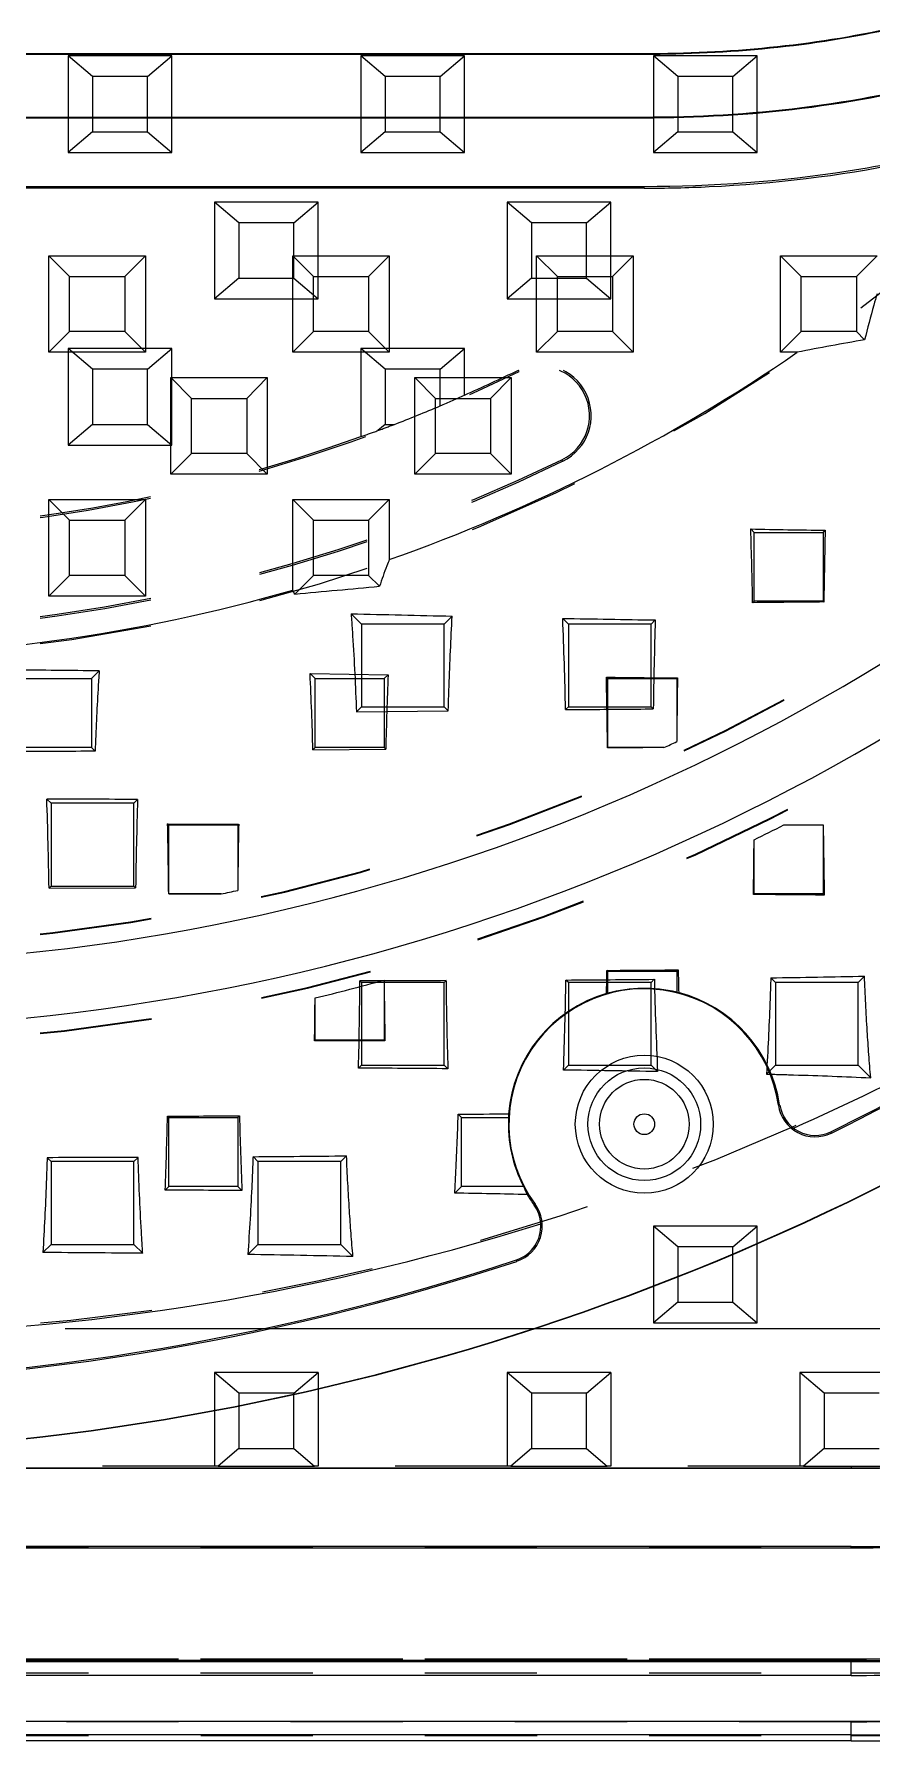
# Model space of a CAD drawing. Header units: millimetres. Extents: x -1495 to -116, y -3881 to 1305.
# Drawn here: x -727.1 to -714.9, y -387.81 to -362.94 of the extents above; entities that cross this region are included whole.
import ezdxf

# ---------------------------------------------------------------- set-up
doc = ezdxf.new("R2010")
doc.units = ezdxf.units.MM
doc.header["$LTSCALE"] = 16.335
doc.linetypes.add('CENTER', pattern=[0.6, 0.375, -0.075, 0.075, -0.075])
doc.linetypes.add('HIDDEN', pattern=[0.2, 0.1, -0.1])
doc.layers.get('0').update_dxf_attribs({"linetype": 'CONTINUOUS'})
doc.layers.add('DEFAULT_2', color=8, linetype='HIDDEN')
doc.layers.add('moldbase', color=7, linetype='CONTINUOUS', lineweight=20)

msp = doc.modelspace()

# ---------------------------------------------------------------- linework, layer by layer
at = {"color": 7, "linetype": 'Continuous'}
for p, q in [((-770.623, -363.231), (-718.215, -363.231)), ((-718.215, -363.226), (-770.619, -363.226)), ((-718.215, -364.152), (-769.12, -364.152)), ((-769.12, -364.158), (-718.215, -364.158)), ((-718.215, -365.163), (-767.589, -365.163)), ((-718.215, -365.184), (-767.589, -365.184)), ((-718.215, -365.184), (-718.215, -365.163)), ((-726.89, -367.576), (-726.89, -366.169)), ((-726.589, -366.47), (-726.89, -366.169)), ((-726.89, -366.169), (-725.483, -366.169)), ((-725.785, -366.47), (-725.483, -366.169)), ((-725.483, -366.169), (-725.483, -367.576)), ((-723.337, -367.576), (-723.337, -366.169)), ((-723.035, -366.47), (-723.337, -366.169)), ((-723.337, -366.169), (-721.93, -366.169)), ((-722.231, -366.47), (-721.93, -366.169)), ((-721.93, -366.169), (-721.93, -367.576)), ((-719.784, -367.576), (-719.784, -366.169)), ((-719.482, -366.47), (-719.784, -366.169)), ((-719.784, -366.169), (-718.377, -366.169)), ((-718.678, -366.47), (-718.377, -366.169)), ((-718.377, -366.169), (-718.377, -367.576)), ((-716.23, -367.576), (-716.23, -366.169)), ((-715.929, -366.47), (-716.23, -366.169)), ((-716.23, -366.169), (-714.823, -366.169)), ((-715.125, -366.47), (-714.823, -366.169)), ((-726.589, -367.274), (-726.589, -366.47)), ((-726.589, -366.47), (-725.785, -366.47)), ((-725.785, -366.47), (-725.785, -367.274)), ((-723.035, -367.274), (-723.035, -366.47)), ((-723.035, -366.47), (-722.231, -366.47)), ((-722.231, -366.47), (-722.231, -367.274)), ((-719.482, -367.274), (-719.482, -366.47)), ((-719.482, -366.47), (-718.678, -366.47)), ((-718.678, -366.47), (-718.678, -367.274)), ((-715.929, -367.274), (-715.929, -366.47)), ((-715.929, -366.47), (-715.125, -366.47)), ((-715.125, -366.47), (-715.125, -367.274)), ((-726.589, -367.274), (-726.89, -367.576)), ((-725.785, -367.274), (-726.589, -367.274)), ((-725.785, -367.274), (-725.483, -367.576)), ((-723.035, -367.274), (-723.337, -367.576)), ((-722.231, -367.274), (-723.035, -367.274)), ((-722.231, -367.274), (-721.93, -367.576)), ((-719.482, -367.274), (-719.784, -367.576)), ((-718.678, -367.274), (-719.482, -367.274)), ((-718.678, -367.274), (-718.377, -367.576)), ((-715.929, -367.274), (-716.23, -367.576)), ((-715.125, -367.274), (-715.929, -367.274)), ((-715.125, -367.274), (-715.005, -367.394)), ((-725.483, -367.576), (-726.89, -367.576)), ((-721.93, -367.576), (-723.337, -367.576)), ((-718.377, -367.576), (-719.784, -367.576)), ((-715.986, -367.576), (-716.23, -367.576)), ((-725.114, -369.352), (-725.114, -367.945)), ((-724.812, -368.247), (-725.114, -367.945)), ((-725.114, -367.945), (-723.707, -367.945)), ((-724.008, -368.247), (-723.707, -367.945)), ((-723.707, -367.945), (-723.707, -369.352)), ((-721.56, -369.352), (-721.56, -367.945)), ((-721.259, -368.247), (-721.56, -367.945)), ((-721.56, -367.945), (-720.153, -367.945)), ((-720.455, -368.247), (-720.153, -367.945)), ((-720.153, -367.945), (-720.153, -369.352)), ((-724.812, -369.051), (-724.812, -368.247)), ((-724.812, -368.247), (-724.008, -368.247)), ((-724.008, -368.247), (-724.008, -369.051)), ((-721.259, -369.051), (-721.259, -368.247)), ((-721.259, -368.247), (-720.455, -368.247)), ((-720.455, -368.247), (-720.455, -369.051)), ((-724.812, -369.051), (-725.114, -369.352)), ((-724.008, -369.051), (-724.812, -369.051)), ((-724.008, -369.051), (-723.707, -369.352)), ((-721.259, -369.051), (-721.56, -369.352)), ((-720.455, -369.051), (-721.259, -369.051)), ((-720.455, -369.051), (-720.153, -369.352)), ((-723.707, -369.352), (-725.114, -369.352)), ((-720.153, -369.352), (-721.56, -369.352)), ((-726.89, -371.129), (-726.89, -369.722)), ((-726.589, -370.023), (-726.89, -369.722)), ((-726.89, -369.722), (-725.483, -369.722)), ((-725.785, -370.023), (-725.483, -369.722)), ((-725.483, -369.722), (-725.483, -371.129)), ((-723.337, -371.043), (-723.337, -369.722)), ((-723.035, -370.023), (-723.337, -369.722)), ((-723.337, -369.722), (-721.93, -369.722)), ((-722.231, -370.023), (-721.93, -369.722)), ((-721.93, -369.722), (-721.93, -370.595)), ((-726.589, -370.827), (-726.589, -370.023)), ((-726.589, -370.023), (-725.785, -370.023)), ((-725.785, -370.023), (-725.785, -370.827)), ((-723.035, -370.827), (-723.035, -370.023)), ((-723.035, -370.023), (-722.231, -370.023)), ((-722.231, -370.023), (-722.231, -370.827)), ((-716.615, -370.2), (-716.664, -370.151)), ((-716.615, -371.205), (-716.615, -370.2)), ((-716.615, -370.2), (-715.61, -370.2)), ((-715.61, -370.2), (-715.58, -370.17)), ((-715.61, -370.2), (-715.61, -371.205)), ((-726.589, -370.827), (-726.89, -371.129)), ((-725.785, -370.827), (-726.589, -370.827)), ((-725.785, -370.827), (-725.483, -371.129)), ((-723.035, -370.827), (-723.307, -371.099)), ((-722.231, -370.827), (-723.035, -370.827)), ((-722.231, -370.827), (-722.073, -370.986)), ((-725.483, -371.129), (-726.89, -371.129)), ((-716.615, -371.205), (-716.636, -371.225)), ((-715.61, -371.205), (-716.615, -371.205)), ((-715.61, -371.205), (-715.6, -371.215)), ((-727.275, -372.332), (-726.27, -372.332)), ((-726.27, -372.332), (-726.157, -372.219)), ((-726.27, -372.332), (-726.27, -373.337)), ((-723.011, -372.332), (-723.084, -372.259)), ((-723.084, -372.259), (-721.949, -372.274)), ((-723.011, -373.337), (-723.011, -372.332)), ((-723.011, -372.332), (-722.006, -372.332)), ((-722.006, -372.332), (-721.949, -372.274)), ((-722.006, -372.332), (-722.006, -373.337)), ((-718.747, -372.332), (-718.768, -372.312)), ((-718.747, -373.337), (-718.747, -372.332)), ((-718.747, -372.332), (-717.742, -372.332)), ((-717.742, -372.332), (-717.742, -373.249)), ((-726.27, -373.337), (-727.275, -373.337)), ((-726.27, -373.337), (-726.216, -373.39)), ((-723.011, -373.337), (-723.043, -373.369)), ((-723.043, -373.369), (-721.982, -373.361)), ((-722.006, -373.337), (-723.011, -373.337)), ((-722.006, -373.337), (-721.982, -373.361)), ((-718.747, -373.337), (-718.751, -373.34)), ((-717.929, -373.337), (-718.747, -373.337)), ((-725.143, -374.464), (-725.16, -374.446)), ((-725.16, -374.446), (-724.125, -374.451)), ((-725.143, -375.469), (-725.143, -374.464)), ((-725.143, -374.464), (-724.138, -374.464)), ((-724.138, -374.464), (-724.125, -374.451)), ((-724.138, -374.464), (-724.138, -375.418)), ((-716.184, -374.464), (-715.608, -374.461)), ((-716.184, -374.464), (-715.61, -374.464)), ((-715.61, -374.464), (-715.608, -374.461)), ((-715.61, -374.464), (-715.61, -375.469)), ((-716.615, -375.469), (-716.615, -374.679)), ((-725.143, -375.469), (-725.144, -375.47)), ((-725.144, -375.47), (-724.378, -375.469)), ((-724.378, -375.469), (-725.143, -375.469)), ((-715.61, -375.469), (-716.615, -375.469)), ((-715.61, -375.469), (-715.592, -375.487)), ((-722.006, -376.725), (-722.006, -377.601)), ((-718.747, -376.596), (-718.759, -376.584)), ((-718.747, -376.918), (-718.747, -376.596)), ((-718.747, -376.596), (-717.742, -376.596)), ((-717.742, -376.596), (-717.722, -376.576)), ((-717.742, -376.596), (-717.742, -376.902)), ((-723.011, -377.601), (-723.011, -376.985)), ((-722.006, -377.601), (-723.011, -377.601)), ((-716.244, -378.543), (-716.262, -378.546)), ((-725.143, -378.728), (-725.163, -378.708)), ((-725.143, -379.733), (-725.143, -378.728)), ((-725.143, -378.728), (-724.138, -378.728)), ((-724.138, -378.728), (-724.114, -378.703)), ((-724.138, -378.728), (-724.138, -379.733)), ((-720.879, -378.728), (-720.926, -378.681)), ((-720.879, -379.733), (-720.879, -378.728)), ((-720.879, -378.728), (-720.193, -378.728)), ((-715.499, -378.935), (-715.49, -378.954)), ((-725.143, -379.733), (-725.195, -379.784)), ((-724.138, -379.733), (-725.143, -379.733)), ((-724.138, -379.733), (-724.078, -379.792)), ((-720.879, -379.733), (-720.976, -379.829)), ((-719.975, -379.733), (-720.879, -379.733)), ((-719.806, -379.992), (-719.821, -380.003)), ((-720.072, -380.824), (-720.079, -380.804)), ((-754.082, -383.839), (-715.2, -383.839)), ((-740.868, -383.834), (-715.2, -383.834)), ((-715.2, -383.839), (-715.2, -383.834)), ((-715.2, -384.98), (-754.082, -384.98)), ((-754.082, -384.998), (-715.2, -384.998)), ((-715.2, -386.643), (-754.082, -386.643)), ((-754.082, -386.657), (-715.2, -386.657)), ((-715.2, -386.858), (-715.2, -386.657)), ((-715.2, -386.858), (-754.082, -386.858)), ((-715.2, -387.726), (-754.081, -387.726)), ((-754.079, -387.525), (-715.2, -387.525)), ((-715.2, -387.812), (-715.2, -387.525)), ((-715.2, -387.812), (-754.081, -387.812))]:
    msp.add_line(p, q, dxfattribs=at)
for radius in [1.005, 0.821, 0.653, 0.151]:
    msp.add_circle((-718.215, -378.825), radius, dxfattribs=at)
for centre, radius, start, end in [((-730.275, -346.808), 29.678, 270, 357.2565), ((-730.275, -346.808), 30.618, 270, 357.2977), ((-731.28, -346.808), 36.82, 270, 339.9604), ((-731.28, -346.808), 36.825, 270, 339.9604), ((-730.275, -346.808), 25.209, 289.3323, 304.53), ((-708.456, -405.484), 38.649, 99.7559, 101.2345), ((-731.28, -346.808), 35.815, 296.1601, 320.5003), ((-711.24, -86.605), 283.598, 268.90408, 269.12304), ((-809.872, -373.13), 93.255, 1.17041, 1.83059), ((-597.691, -372.927), 117.921, 178.66045, 179.16836), ((-730.275, -346.808), 25.209, 270, 285.9758), ((-725.889, -372.448), 2.913, 27.5801, 28.8262), ((-756.282, -4.36), 368.218, 275.13786, 275.33068), ((-711.765, -807.791), 436.593, 90.5033, 90.63922), ((-731.829, -857.925), 485.739, 89.33102, 89.47769), ((-786.817, -375.153), 63.799, 1.60293, 2.60025), ((-648.087, -375.085), 73.915, 177.82087, 178.6636), ((-824.083, -374.535), 105.339, 0.64988, 1.20953), ((-731.28, -346.808), 35.794, 296.1601, 314.9283), ((-730.275, -346.808), 29.261, 294.957, 295.3604), ((-818.914, -376.423), 93.775, 0.58249, 1.20808), ((-626.953, -376.249), 97.188, 178.93964, 179.51014), ((-730.275, -346.808), 31.039, 296.1096, 296.9995), ((-604.69, -373.324), 110.924, 180.58734, 181.1172), ((-730.275, -346.808), 29.261, 281.6262, 282.1069), ((-719.084, -719.923), 344.454, 89.41917, 89.59084), ((-730.275, -346.808), 31.039, 283.5346, 285.4508), ((-816.712, -374.912), 97.967, 358.82507, 359.02243), ((-721.84, 96.695), 473.289, 270.37297, 270.49851), ((-628.974, -374.68), 88.768, 181.22336, 181.43685), ((-718.212, -378.831), 1.988, 106.1587, 175.4623), ((-718.215, -378.825), 1.973, 8.1204, 216.2769), ((-718.215, -378.825), 1.98, 76.1823, 105.5879), ((-718.217, -378.836), 1.994, 8.4458, 75.4246), ((-730.275, -346.808), 35.091, 293.9303, 298.1242), ((-715.728, -378.47), 0.539, 188.1204, 296.1601), ((-715.728, -378.47), 0.518, 188.4794, 296.1601), ((-795.474, -377.158), 70.329, 357.85976, 358.73746), ((-655.55, -377.012), 68.584, 181.41328, 182.32352), ((-718.215, -378.825), 1.98, 177.1853, 207.2868), ((-718.198, -378.643), 1.996, 180.8843, 182.4379), ((-728.554, -938.021), 558.246, 89.5406, 89.65521), ((-724.144, -568.948), 189.145, 88.72089, 89.04031), ((-720.241, -380.311), 0.539, 288.2372, 36.2769), ((-718.199, -378.83), 2.002, 210.6373, 215.8909), ((-720.241, -380.307), 0.518, 3.5407, 35.8974), ((-730.275, -346.808), 35.091, 270, 287.4988), ((-720.241, -380.311), 0.518, 288.2372, 4.0215), ((-731.28, -346.808), 35.794, 270, 288.2372), ((-731.28, -346.808), 35.815, 270, 288.2372), ((-715.2, -346.808), 37.026, 270, 275.0947), ((-715.2, -346.808), 37.031, 270, 275.0947), ((-715.2, -346.808), 38.172, 270, 275.0947), ((-715.2, -346.808), 38.19, 270, 275.0947), ((-715.2, -346.808), 39.835, 270, 275.0947), ((-715.2, -346.808), 39.849, 270, 275.0947), ((-715.2, -346.808), 40.05, 270, 275.0947), ((-715.2, -346.808), 40.717, 270, 275.0947), ((-715.2, -346.808), 40.918, 270, 275.0947), ((-715.2, -346.808), 41.004, 270, 275.0947)]:
    msp.add_arc(centre, radius, start, end, dxfattribs=at)
for centre, major_axis, start_param, end_param in [((-718.394, -378.825), (-1.948, 0), -1.388228, -1.378626), ((-718.215, -379), (0, -1.913), -1.177865, -1.110413)]:
    msp.add_ellipse(centre, major_axis=major_axis, ratio=0.995793, start_param=start_param, end_param=end_param, dxfattribs=at)
for points, knots in [([(-703.358, -350.178), (-703.357, -351.171), (-703.473, -353.16), (-704.025, -355.597), (-704.76, -357.446), (-705.464, -358.764), (-706.318, -359.99), (-707.311, -361.107), (-708.429, -362.098), (-710.061, -363.238), (-712.324, -364.307), (-715.232, -365.021), (-717.222, -365.163), (-718.215, -365.163)], [0, 0, 0, 0, 0.124965, 0.249894, 0.312437, 0.37498, 0.437528, 0.500073, 0.562615, 0.625156, 0.750066, 0.875018, 1, 1, 1, 1]), ([(-704.728, -354.013), (-704.882, -354.763), (-705.302, -356.246), (-706.321, -358.323), (-707.733, -360.157), (-709.474, -361.68), (-711.474, -362.841), (-713.646, -363.628), (-715.913, -364.065), (-717.448, -364.152), (-718.215, -364.152)], [0, 0, 0, 0, 0.125016, 0.249985, 0.37494, 0.499901, 0.62488, 0.749888, 0.874929, 1, 1, 1, 1]), ([(-718.215, -364.158), (-717.448, -364.158), (-715.912, -364.071), (-713.644, -363.633), (-711.471, -362.845), (-709.471, -361.684), (-707.729, -360.16), (-706.317, -358.325), (-705.297, -356.248), (-704.877, -354.765), (-704.723, -354.014)], [0, 0, 0, 0, 0.125071, 0.250112, 0.37512, 0.500099, 0.62506, 0.750015, 0.874984, 1, 1, 1, 1]), ([(-718.215, -363.231), (-716.994, -363.231), (-715.15, -363.061), (-712.797, -362.376), (-711.122, -361.611), (-709.591, -360.588), (-708.251, -359.324), (-707.14, -357.855), (-706.58, -356.761), (-706.346, -356.196)], [0, 0, 0, 0, 0.249814, 0.374878, 0.499919, 0.624945, 0.749965, 0.874979, 1, 1, 1, 1]), ([(-706.365, -356.229), (-706.601, -356.791), (-707.163, -357.88), (-708.275, -359.342), (-709.613, -360.599), (-711.142, -361.616), (-712.813, -362.376), (-715.159, -363.056), (-716.998, -363.226), (-718.215, -363.226)], [0, 0, 0, 0, 0.12502, 0.250034, 0.375054, 0.50008, 0.625121, 0.750185, 1, 1, 1, 1]), ([(-718.215, -365.184), (-717.9, -365.184), (-716.639, -365.155), (-715.38, -365.006), (-714.454, -364.816)], [0, 0, 0, 0, 0.250167, 1, 1, 1, 1]), ([(-714.823, -366.726), (-714.84, -366.78), (-714.904, -367.001), (-714.963, -367.224), (-715.005, -367.394)], [0, 0, 0, 0, 0.2426, 1, 1, 1, 1]), ([(-721.93, -370.595), (-721.942, -370.626), (-721.993, -370.755), (-722.04, -370.886), (-722.073, -370.986)], [0, 0, 0, 0, 0.241522, 1, 1, 1, 1]), ([(-726.157, -372.219), (-726.163, -372.308), (-726.187, -372.698), (-726.205, -373.089), (-726.216, -373.39)], [0, 0, 0, 0, 0.22762, 1, 1, 1, 1]), ([(-718.768, -372.312), (-718.681, -372.312), (-718.336, -372.316), (-717.99, -372.319), (-717.731, -372.321)], [0, 0, 0, 0, 0.249562, 1, 1, 1, 1]), ([(-717.742, -376.902), (-717.74, -376.902), (-717.734, -376.905), (-717.725, -376.903), (-717.718, -376.906), (-717.715, -376.906)], [0, 0, 0, 0, 0.253706, 0.622572, 1, 1, 1, 1]), ([(-720.976, -379.829), (-720.971, -379.741), (-720.951, -379.358), (-720.936, -378.975), (-720.926, -378.681)], [0, 0, 0, 0, 0.232347, 1, 1, 1, 1])]:
    msp.add_open_spline(points, degree=3, knots=knots, dxfattribs=at)
for points in [[(-726.216, -373.39), (-726.589, -373.392), (-726.962, -373.394), (-727.334, -373.396)], [(-717.929, -373.337), (-718.203, -373.338), (-718.477, -373.339), (-718.751, -373.34)], [(-725.163, -378.708), (-724.813, -378.706), (-724.464, -378.705), (-724.114, -378.703)], [(-720.926, -378.681), (-720.682, -378.679), (-720.438, -378.676), (-720.194, -378.673)]]:
    msp.add_open_spline(points, degree=3, dxfattribs=at)
at = {"layer": 'DEFAULT_2', "color": 8, "linetype": 'HIDDEN'}
for p, q in [((-726.607, -363.257), (-726.607, -364.664)), ((-726.255, -363.559), (-726.607, -363.257)), ((-725.1, -363.257), (-726.607, -363.257)), ((-725.451, -363.559), (-725.1, -363.257)), ((-725.1, -364.664), (-725.1, -363.257)), ((-722.343, -363.257), (-722.343, -364.664)), ((-721.992, -363.559), (-722.343, -363.257)), ((-720.836, -363.257), (-722.343, -363.257)), ((-721.188, -363.559), (-720.836, -363.257)), ((-720.836, -364.664), (-720.836, -363.257)), ((-718.215, -363.231), (-718.215, -363.226)), ((-718.079, -363.257), (-718.079, -364.664)), ((-717.728, -363.559), (-718.079, -363.257)), ((-716.572, -363.257), (-718.079, -363.257)), ((-716.924, -363.559), (-716.572, -363.257)), ((-716.572, -364.664), (-716.572, -363.257)), ((-726.255, -363.559), (-726.255, -364.363)), ((-725.451, -363.559), (-726.255, -363.559)), ((-725.451, -364.363), (-725.451, -363.559)), ((-721.992, -363.559), (-721.992, -364.363)), ((-721.188, -363.559), (-721.992, -363.559)), ((-721.188, -364.363), (-721.188, -363.559)), ((-717.728, -363.559), (-717.728, -364.363)), ((-716.924, -363.559), (-717.728, -363.559)), ((-716.924, -364.363), (-716.924, -363.559)), ((-726.255, -364.363), (-726.607, -364.664)), ((-726.255, -364.363), (-725.451, -364.363)), ((-725.451, -364.363), (-725.1, -364.664)), ((-721.992, -364.363), (-722.343, -364.664)), ((-721.992, -364.363), (-721.188, -364.363)), ((-721.188, -364.363), (-720.836, -364.664)), ((-718.215, -364.158), (-718.215, -364.152)), ((-717.728, -364.363), (-718.079, -364.664)), ((-717.728, -364.363), (-716.924, -364.363)), ((-716.924, -364.363), (-716.572, -364.664)), ((-726.607, -364.664), (-725.1, -364.664)), ((-722.343, -364.664), (-720.836, -364.664)), ((-718.079, -364.664), (-716.572, -364.664)), ((-724.475, -365.389), (-724.475, -366.796)), ((-724.123, -365.691), (-724.475, -365.389)), ((-722.968, -365.389), (-724.475, -365.389)), ((-723.319, -365.691), (-722.968, -365.389)), ((-722.968, -366.796), (-722.968, -365.389)), ((-720.211, -365.389), (-720.211, -366.796)), ((-719.86, -365.691), (-720.211, -365.389)), ((-718.704, -365.389), (-720.211, -365.389)), ((-719.056, -365.691), (-718.704, -365.389)), ((-718.704, -366.796), (-718.704, -365.389)), ((-724.123, -365.691), (-724.123, -366.495)), ((-723.319, -365.691), (-724.123, -365.691)), ((-723.319, -366.495), (-723.319, -365.691)), ((-719.86, -365.691), (-719.86, -366.495)), ((-719.056, -365.691), (-719.86, -365.691)), ((-719.056, -366.495), (-719.056, -365.691)), ((-724.123, -366.495), (-724.475, -366.796)), ((-724.123, -366.495), (-723.319, -366.495)), ((-723.319, -366.495), (-722.968, -366.796)), ((-719.86, -366.495), (-720.211, -366.796)), ((-719.86, -366.495), (-719.056, -366.495)), ((-719.056, -366.495), (-718.704, -366.796)), ((-724.475, -366.796), (-722.968, -366.796)), ((-720.211, -366.796), (-718.704, -366.796)), ((-726.607, -367.521), (-726.607, -368.928)), ((-726.255, -367.823), (-726.607, -367.521)), ((-725.1, -367.521), (-726.607, -367.521)), ((-725.451, -367.823), (-725.1, -367.521)), ((-725.1, -368.928), (-725.1, -367.521)), ((-722.343, -367.521), (-722.343, -368.803)), ((-721.992, -367.823), (-722.343, -367.521)), ((-720.836, -367.521), (-722.343, -367.521)), ((-721.188, -367.823), (-720.836, -367.521)), ((-720.836, -368.2), (-720.836, -367.521)), ((-726.255, -367.823), (-726.255, -368.627)), ((-725.451, -367.823), (-726.255, -367.823)), ((-725.451, -368.627), (-725.451, -367.823)), ((-721.992, -367.823), (-721.992, -368.627)), ((-721.188, -367.823), (-721.992, -367.823)), ((-721.188, -368.357), (-721.188, -367.823)), ((-720.04, -367.857), (-720.05, -367.836)), ((-726.255, -368.627), (-726.607, -368.928)), ((-726.255, -368.627), (-725.451, -368.627)), ((-725.451, -368.627), (-725.1, -368.928)), ((-721.992, -368.627), (-722.097, -368.717)), ((-721.992, -368.627), (-721.855, -368.627)), ((-726.607, -368.928), (-725.1, -368.928)), ((-719.415, -369.141), (-719.405, -369.163)), ((-722.336, -371.537), (-722.487, -371.386)), ((-722.336, -371.537), (-722.336, -372.743)), ((-721.13, -371.537), (-722.336, -371.537)), ((-721.13, -371.537), (-721.014, -371.421)), ((-721.13, -372.743), (-721.13, -371.537)), ((-719.321, -371.537), (-719.404, -371.454)), ((-719.321, -371.537), (-719.321, -372.743)), ((-718.115, -371.537), (-719.321, -371.537)), ((-718.115, -371.537), (-718.055, -371.477)), ((-718.115, -372.743), (-718.115, -371.537)), ((-717.742, -372.332), (-717.731, -372.321)), ((-722.336, -372.743), (-722.409, -372.816)), ((-722.409, -372.816), (-721.071, -372.801)), ((-722.336, -372.743), (-721.13, -372.743)), ((-721.13, -372.743), (-721.071, -372.801)), ((-719.321, -372.743), (-719.362, -372.784)), ((-719.321, -372.743), (-718.115, -372.743)), ((-718.115, -372.743), (-718.084, -372.773)), ((-726.858, -374.148), (-726.92, -374.086)), ((-726.858, -374.148), (-726.858, -375.354)), ((-725.652, -374.148), (-726.858, -374.148)), ((-725.652, -374.148), (-725.597, -374.093)), ((-725.652, -375.354), (-725.652, -374.148)), ((-726.858, -375.354), (-726.887, -375.383)), ((-726.887, -375.383), (-725.626, -375.38)), ((-726.858, -375.354), (-725.652, -375.354)), ((-725.652, -375.354), (-725.626, -375.38)), ((-716.615, -375.469), (-716.624, -375.478)), ((-722.336, -376.759), (-722.357, -376.737)), ((-722.336, -376.759), (-722.336, -377.965)), ((-721.13, -376.759), (-722.336, -376.759)), ((-721.13, -376.759), (-721.104, -376.733)), ((-721.13, -377.965), (-721.13, -376.759)), ((-719.321, -376.759), (-719.356, -376.724)), ((-719.321, -376.759), (-719.321, -377.965)), ((-718.115, -376.759), (-719.321, -376.759)), ((-718.115, -376.759), (-718.069, -376.713)), ((-718.115, -377.965), (-718.115, -376.759)), ((-716.306, -376.759), (-716.372, -376.692)), ((-716.306, -376.759), (-716.306, -377.965)), ((-715.1, -376.759), (-716.306, -376.759)), ((-715.1, -376.759), (-715.009, -376.668)), ((-715.1, -377.965), (-715.1, -376.759)), ((-723.011, -377.601), (-723.018, -377.608)), ((-722.006, -377.601), (-721.995, -377.612)), ((-722.336, -377.965), (-722.378, -378.007)), ((-722.336, -377.965), (-721.13, -377.965)), ((-721.13, -377.965), (-721.077, -378.017)), ((-719.321, -377.965), (-719.391, -378.036)), ((-719.321, -377.965), (-718.115, -377.965)), ((-718.115, -377.965), (-718.022, -378.057)), ((-716.306, -377.965), (-716.435, -378.094)), ((-716.306, -377.965), (-715.1, -377.965)), ((-715.1, -377.965), (-714.916, -378.149)), ((-723.843, -379.37), (-723.915, -379.298)), ((-722.637, -379.37), (-722.553, -379.286)), ((-726.858, -379.37), (-726.915, -379.313)), ((-726.858, -379.37), (-726.858, -380.576)), ((-725.652, -379.37), (-726.858, -379.37)), ((-725.652, -379.37), (-725.59, -379.308)), ((-725.652, -380.576), (-725.652, -379.37)), ((-723.843, -379.37), (-723.843, -380.576)), ((-722.637, -379.37), (-723.843, -379.37)), ((-722.637, -380.576), (-722.637, -379.37)), ((-718.079, -380.313), (-718.079, -381.72)), ((-717.728, -380.614), (-718.079, -380.313)), ((-716.572, -380.313), (-718.079, -380.313)), ((-716.924, -380.614), (-716.572, -380.313)), ((-716.572, -381.72), (-716.572, -380.313)), ((-726.858, -380.576), (-726.977, -380.695)), ((-726.858, -380.576), (-725.652, -380.576)), ((-725.652, -380.576), (-725.522, -380.706)), ((-723.843, -380.576), (-723.992, -380.725)), ((-723.843, -380.576), (-722.637, -380.576)), ((-722.637, -380.576), (-722.46, -380.753)), ((-717.728, -380.614), (-717.728, -381.418)), ((-716.924, -380.614), (-717.728, -380.614)), ((-716.924, -381.418), (-716.924, -380.614)), ((-717.728, -381.418), (-718.079, -381.72)), ((-717.728, -381.418), (-716.924, -381.418)), ((-716.924, -381.418), (-716.572, -381.72)), ((-718.079, -381.72), (-716.572, -381.72)), ((-724.475, -382.445), (-724.475, -383.808)), ((-724.123, -382.746), (-724.475, -382.445)), ((-722.968, -382.445), (-724.475, -382.445)), ((-723.319, -382.746), (-722.968, -382.445)), ((-722.968, -382.445), (-722.968, -383.808)), ((-720.211, -382.445), (-720.211, -383.808)), ((-719.86, -382.746), (-720.211, -382.445)), ((-718.704, -382.445), (-720.211, -382.445)), ((-719.056, -382.746), (-718.704, -382.445)), ((-718.704, -382.445), (-718.704, -383.808)), ((-715.948, -382.445), (-715.948, -383.808)), ((-715.596, -382.746), (-715.948, -382.445)), ((-714.44, -382.445), (-715.948, -382.445)), ((-724.123, -382.746), (-724.123, -383.55)), ((-723.319, -382.746), (-724.123, -382.746)), ((-723.319, -383.55), (-723.319, -382.746)), ((-719.86, -382.746), (-719.86, -383.55)), ((-719.056, -382.746), (-719.86, -382.746)), ((-719.056, -383.55), (-719.056, -382.746)), ((-715.596, -382.746), (-715.596, -383.55)), ((-714.792, -382.746), (-715.596, -382.746)), ((-724.123, -383.55), (-724.425, -383.808)), ((-724.123, -383.55), (-723.319, -383.55)), ((-723.319, -383.55), (-723.018, -383.808)), ((-719.86, -383.55), (-720.161, -383.808)), ((-719.86, -383.55), (-719.056, -383.55)), ((-719.056, -383.55), (-718.754, -383.808)), ((-715.596, -383.55), (-715.897, -383.808)), ((-715.596, -383.55), (-714.792, -383.55)), ((-724.475, -383.808), (-727.232, -383.808)), ((-724.425, -383.808), (-724.475, -383.808)), ((-724.425, -383.808), (-723.018, -383.808)), ((-722.968, -383.808), (-723.018, -383.808)), ((-720.211, -383.808), (-722.968, -383.808)), ((-720.161, -383.808), (-720.211, -383.808)), ((-720.161, -383.808), (-718.754, -383.808)), ((-718.704, -383.808), (-718.754, -383.808)), ((-715.948, -383.808), (-718.704, -383.808)), ((-715.897, -383.808), (-715.948, -383.808)), ((-715.897, -383.808), (-715.2, -383.808)), ((-715.2, -383.808), (-715.2, -383.831)), ((-754.082, -384.988), (-715.2, -384.988)), ((-715.2, -384.998), (-715.2, -384.98)), ((-754.082, -386.615), (-715.2, -386.615)), ((-715.2, -386.621), (-754.082, -386.621)), ((-715.2, -386.615), (-715.2, -386.657)), ((-754.082, -386.822), (-715.2, -386.822)), ((-715.2, -387.533), (-754.081, -387.533)), ((-754.081, -387.734), (-715.2, -387.734))]:
    msp.add_line(p, q, dxfattribs=at)
for centre, radius, start, end in [((-730.275, -346.808), 35.069, 270, 333.4966), ((-730.275, -346.808), 25.231, 270, 314.9513), ((-730.275, -346.808), 23.406, 270, 295.9324), ((-730.275, -346.808), 23.382, 293.8098, 295.9324), ((-719.727, -368.499), 0.738, 295.9324, 115.9324), ((-719.727, -368.499), 0.714, 295.9324, 115.9324), ((-730.275, -346.808), 23.387, 291.1032, 292.8656), ((-730.275, -346.808), 23.382, 270, 289.8299), ((-730.275, -346.808), 24.834, 270, 295.9324), ((-730.275, -346.808), 24.858, 270, 295.9324), ((-730.275, -346.808), 29.426, 270, 305.6853), ((-730.275, -346.808), 29.436, 270, 305.6853), ((-709.563, 143.046), 514.594, 268.56088, 268.72494), ((-711.574, 45.261), 416.788, 268.92357, 269.10903), ((-787.941, -374.275), 68.595, 1.24608, 2.35773), ((-625.217, -374.223), 92.879, 178.30586, 179.10582), ((-730.275, -346.808), 30.864, 270, 305.6853), ((-730.275, -346.808), 30.874, 270, 305.6853), ((-600.197, -374.182), 117.549, 179.09252, 179.54509), ((-796.491, -376.473), 69.612, 0.8971, 1.96454), ((-647.668, -376.459), 77.965, 178.26112, 179.20736), ((-832.689, -373.764), 116.077, 359.15398, 359.54816), ((-808.117, -375.965), 85.763, 358.63545, 359.48429), ((-622.387, -375.873), 99.622, 180.48984, 181.00022), ((-643.234, -375.757), 77.876, 180.71845, 181.66337), ((-797.4, -375.249), 78.058, 357.95399, 358.9172), ((-722.293, 54.147), 430.881, 270.39053, 270.56162), ((-656.566, -375.243), 61.52, 181.36947, 182.62209), ((-719.737, -151.062), 225.655, 270.85435, 271.20065), ((-823.114, -376.126), 100.106, 359.15163, 359.5084), ((-725.661, -903.012), 525.015, 89.49974, 89.64172), ((-722.906, -642.929), 264.916, 88.94375, 89.23993), ((-727.66, 135.077), 514.389, 270.41707, 270.5688), ((-729.512, -788.135), 407.448, 89.43888, 89.64351), ((-727.06, -587.704), 207.002, 88.72648, 89.15081), ((-715.2, -346.808), 39.808, 270, 275.0947), ((-715.2, -346.808), 39.813, 270, 275.0947), ((-715.2, -346.808), 40.014, 270, 275.0947), ((-715.2, -346.808), 40.726, 270, 275.0947), ((-715.2, -346.808), 40.927, 270, 275.0947)]:
    msp.add_arc(centre, radius, start, end, dxfattribs=at)
for centre, major_axis, ratio, start_param, end_param in [((-730.627, -346.808), (-23.529, 0), 0.999888, 1.983621, 2.000001), ((-729.927, -346.808), (-23.269, 0), 0.999888, 1.902784, 1.914007), ((-730.275, -346.393), (0, -23.775), 0.999848, 0.351209, 0.362087), ((-715.2, -346.151), (0, -37.658), 0.999848, 0, 0.018648)]:
    msp.add_ellipse(centre, major_axis=major_axis, ratio=ratio, start_param=start_param, end_param=end_param, dxfattribs=at)
for points, knots in [([(-722.487, -371.386), (-722.479, -371.493), (-722.446, -371.969), (-722.423, -372.446), (-722.409, -372.816)], [0, 0, 0, 0, 0.224963, 1, 1, 1, 1]), ([(-721.071, -372.801), (-721.068, -372.679), (-721.052, -372.219), (-721.032, -371.759), (-721.014, -371.421)], [0, 0, 0, 0, 0.264284, 1, 1, 1, 1]), ([(-719.362, -372.784), (-719.256, -372.783), (-718.83, -372.779), (-718.404, -372.776), (-718.084, -372.773)], [0, 0, 0, 0, 0.249674, 1, 1, 1, 1]), ([(-716.372, -376.692), (-716.376, -376.816), (-716.393, -377.284), (-716.415, -377.751), (-716.435, -378.094)], [0, 0, 0, 0, 0.265688, 1, 1, 1, 1]), ([(-714.916, -378.149), (-714.936, -377.923), (-714.972, -377.429), (-714.997, -376.935), (-715.009, -376.668)], [0, 0, 0, 0, 0.45854, 1, 1, 1, 1]), ([(-716.435, -378.094), (-716.303, -378.098), (-715.797, -378.113), (-715.29, -378.131), (-714.916, -378.149)], [0, 0, 0, 0, 0.259727, 1, 1, 1, 1]), ([(-723.915, -379.298), (-723.92, -379.427), (-723.94, -379.904), (-723.967, -380.379), (-723.992, -380.725)], [0, 0, 0, 0, 0.272669, 1, 1, 1, 1]), ([(-722.46, -380.753), (-722.48, -380.53), (-722.516, -380.041), (-722.542, -379.552), (-722.553, -379.286)], [0, 0, 0, 0, 0.457465, 1, 1, 1, 1]), ([(-726.915, -379.313), (-726.919, -379.436), (-726.935, -379.897), (-726.957, -380.357), (-726.977, -380.695)], [0, 0, 0, 0, 0.26731, 1, 1, 1, 1]), ([(-725.522, -380.706), (-725.529, -380.6), (-725.557, -380.134), (-725.578, -379.668), (-725.59, -379.308)], [0, 0, 0, 0, 0.228564, 1, 1, 1, 1])]:
    msp.add_open_spline(points, degree=3, knots=knots, dxfattribs=at)
for points in [[(-725.597, -374.093), (-726.038, -374.09), (-726.479, -374.088), (-726.92, -374.086)], [(-721.104, -376.733), (-721.522, -376.735), (-721.94, -376.736), (-722.357, -376.737)], [(-721.995, -377.612), (-722.336, -377.611), (-722.677, -377.609), (-723.018, -377.608)], [(-725.59, -379.308), (-726.032, -379.31), (-726.473, -379.312), (-726.915, -379.313)]]:
    msp.add_open_spline(points, degree=3, dxfattribs=at)
at = {"layer": 'moldbase', "color": 1, "linetype": 'CENTER', "ltscale": 2.176921}
msp.add_line((-585.3, -381.808), (-885.3, -381.808), dxfattribs=at)

doc.saveas('drawing.dxf')
